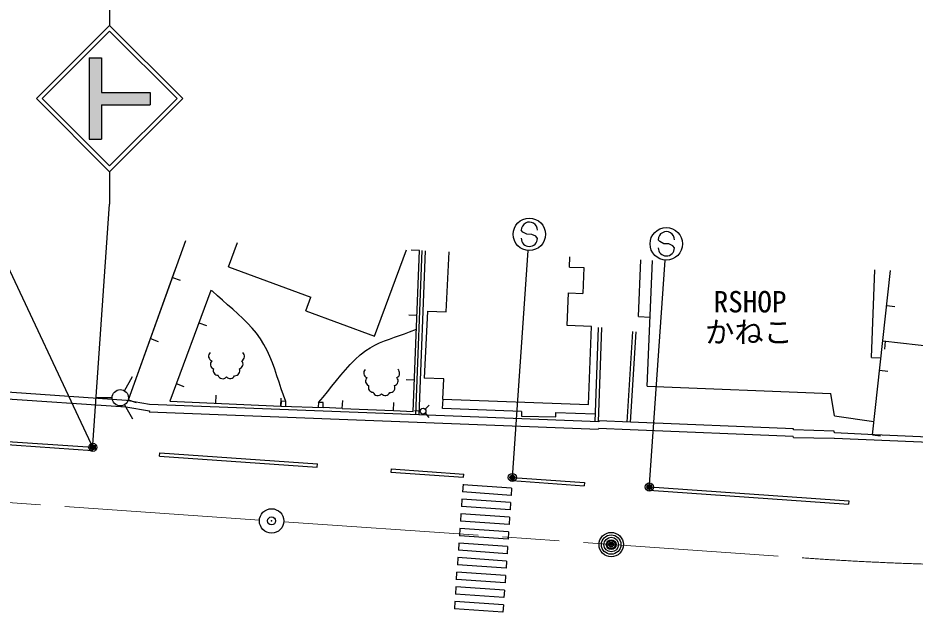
# Model space of a CAD drawing. Units: millimetres, scale not verified. Extents: x 40000 to 680000, y 20000 to 380000.
# Drawn here: x 354667 to 409872, y 282536 to 319106 of the extents above; entities that cross this region are included whole.
import ezdxf
from ezdxf.enums import TextEntityAlignment as Align

# ---------------------------------------------------------------- set-up
doc = ezdxf.new("R2010")
doc.units = ezdxf.units.MM
doc.header["$LTSCALE"] = 1000
doc.header["$PDMODE"] = 32
doc.header["$PDSIZE"] = 500
doc.linetypes.add('CHAIN', pattern=[18.5, 12, -1.5, 3.5, -1.5])
for name, color, linetype, lineweight in [('S-BGD', 7, 'Continuous', 25), ('S-BMK', 2, 'CHAIN', 13), ('S-BMK-SRVR', 3, 'Continuous', 25), ('S-STR-STRC', 7, 'Continuous', 25)]:
    doc.layers.add(name, color=color, linetype=linetype, lineweight=lineweight)
doc.styles.add('ＭＳ ゴシック', font='')
doc.styles.get('ＭＳ ゴシック').set_extended_font_data('MS Gothic')

msp = doc.modelspace()

# ---------------------------------------------------------------- hatches: boundary and pattern name
at = {"layer": 'S-STR-STRC'}
msp.add_hatch(color=256, dxfattribs=at).paths.add_polyline_path([(359060, 316641), (359810, 316641), (359810, 314516), (362810, 314516), (362810, 313766), (359810, 313766), (359810, 311641), (359060, 311641)])

# ---------------------------------------------------------------- linework, layer by layer
at = {"layer": 'S-BGD'}
for p, q in [((361471, 295601), (364995, 305411)), ((367630, 303788), (368180, 305275)), ((376605, 299512), (378570, 304831)), ((379373, 304796), (378874, 304816)), ((378987, 294885), (379373, 304796)), ((379523, 304790), (379129, 294687)), ((379723, 304781), (379329, 294679)), ((381027, 301009), (381204, 304718)), ((388599, 303775), (388623, 304401)), ((392861, 300726), (393000, 304213)), ((393397, 296439), (393706, 304183)), ((367630, 303788), (372696, 301916)), ((388599, 303775), (389499, 303741)), ((389499, 303741), (389437, 302142)), ((361471, 295601), (364347, 303607)), ((364176, 303130), (364646, 302961)), ((407184, 298209), (407396, 303598)), ((407254, 293446), (408365, 303556)), ((366527, 302336), (364006, 295514)), ((366639, 302294), (366527, 302336)), ((388461, 300178), (388538, 302177)), ((388538, 302177), (389437, 302142)), ((372384, 301072), (372696, 301916)), ((372384, 301072), (376605, 299512)), ((379871, 301062), (379674, 296937)), ((379871, 301062), (381027, 301009)), ((408128, 301398), (408625, 301344)), ((365792, 300348), (366261, 300175)), ((379217, 300799), (378718, 300819)), ((392861, 300726), (393567, 300698)), ((389960, 300120), (388461, 300178)), ((389776, 295304), (389960, 300120)), ((390369, 300057), (390174, 294254)), ((390569, 300050), (390373, 294246)), ((392492, 299806), (392146, 294223)), ((392692, 299793), (392346, 294215)), ((362823, 299366), (363294, 299197)), ((407889, 299223), (411288, 298849)), ((408038, 299207), (407983, 298710)), ((407184, 298209), (407775, 298186)), ((361214, 296160), (361714, 297026)), ((407691, 297422), (408188, 297368)), ((361353, 295558), (343797, 296774)), ((364406, 296596), (364875, 296423)), ((379061, 296802), (378562, 296822)), ((380870, 296883), (379674, 296937)), ((380823, 295645), (380870, 296883)), ((343769, 296375), (361305, 295160)), ((393397, 296439), (404695, 295989)), ((404922, 294606), (404695, 295989)), ((360464, 295727), (359464, 295727)), ((362769, 295319), (361353, 295558)), ((361471, 295601), (361942, 295432)), ((364006, 295514), (370846, 295212)), ((366850, 295388), (366872, 295888)), ((370846, 295212), (370869, 295711)), ((370856, 295511), (370846, 295212)), ((371156, 295502), (370856, 295511)), ((371146, 295202), (371156, 295502)), ((373155, 295439), (373145, 295139)), ((373455, 295430), (373155, 295439)), ((373445, 295130), (373455, 295430)), ((374625, 295059), (374655, 295558)), ((377784, 294935), (377805, 295434)), ((380801, 295059), (380824, 295646)), ((380823, 295645), (389776, 295304)), ((361214, 295294), (361714, 294427)), ((361305, 295160), (362753, 294916)), ((362753, 294916), (362751, 294869)), ((362751, 294869), (390398, 293795)), ((379327, 294679), (362769, 295319)), ((370846, 295212), (373440, 295130)), ((374625, 295059), (373440, 295130)), ((374625, 295059), (377784, 294935)), ((377784, 294935), (378987, 294885)), ((379419, 294906), (379065, 294915)), ((379724, 295024), (379980, 295267)), ((385656, 294874), (380801, 295059)), ((385658, 294873), (385651, 294603)), ((387770, 294548), (387777, 294818)), ((387777, 294818), (390190, 294731)), ((390415, 294245), (379327, 294679)), ((379717, 294774), (379961, 294517)), ((385651, 294603), (387770, 294548)), ((390420, 294312), (390415, 294245)), ((392360, 294215), (390420, 294312)), ((404922, 294606), (407345, 294274)), ((390398, 293863), (392340, 293765)), ((392340, 293765), (402375, 293357)), ((402393, 293807), (392360, 294215)), ((402400, 293743), (402393, 293807)), ((404904, 293668), (402400, 293743)), ((349043, 293186), (359259, 292477)), ((349057, 293385), (359273, 292677)), ((402394, 293284), (402375, 293357)), ((402394, 293284), (404892, 293245)), ((404905, 293210), (404892, 293245)), ((404919, 293560), (404904, 293668)), ((407370, 293441), (404919, 293560)), ((407254, 293446), (407751, 293392)), ((418544, 292985), (407370, 293441)), ((359259, 292477), (359273, 292677)), ((363379, 292136), (363393, 292335)), ((363379, 292136), (373090, 291459)), ((363393, 292335), (373104, 291659)), ((373090, 291459), (373104, 291659)), ((377635, 291343), (377621, 291143)), ((377621, 291143), (382085, 290832)), ((377635, 291343), (382099, 291032)), ((382085, 290832), (382099, 291032)), ((382055, 290408), (382022, 289927)), ((385092, 290823), (385078, 290624)), ((385078, 290624), (389517, 290314)), ((385092, 290823), (389531, 290514)), ((389531, 290514), (389517, 290314)), ((385015, 289719), (382022, 289927)), ((385046, 290168), (382053, 290376)), ((385046, 290168), (385015, 289719)), ((393521, 290236), (393507, 290036)), ((393507, 290036), (405781, 289181)), ((393521, 290236), (403192, 289562)), ((381991, 289479), (381959, 289030)), ((384983, 289270), (381991, 289479)), ((403192, 289562), (405795, 289380)), ((405795, 289380), (405781, 289181)), ((384952, 288821), (381959, 289030)), ((384983, 289270), (384952, 288821)), ((381928, 288581), (381897, 288132)), ((384921, 288372), (381928, 288581)), ((384921, 288372), (384889, 287923)), ((381865, 287683), (381834, 287234)), ((384858, 287474), (381865, 287683)), ((384889, 287923), (381897, 288132)), ((384827, 287025), (381834, 287234)), ((384858, 287474), (384827, 287025)), ((381803, 286785), (381772, 286336)), ((384796, 286576), (381803, 286785)), ((384796, 286576), (384764, 286128)), ((384764, 286128), (381772, 286336)), ((381740, 285887), (381709, 285438)), ((384702, 285230), (381709, 285438)), ((384733, 285679), (381740, 285887)), ((384733, 285679), (384702, 285230)), ((381645, 284523), (381678, 284989)), ((384670, 284781), (381678, 284989)), ((384639, 284332), (381646, 284540)), ((384670, 284781), (384639, 284332)), ((381615, 284092), (381584, 283643)), ((384608, 283883), (381615, 284092)), ((384608, 283883), (384577, 283434)), ((384577, 283434), (381584, 283643)), ((381553, 283194), (381521, 282745)), ((384514, 282536), (381521, 282745)), ((384545, 282985), (381553, 283194)), ((384545, 282985), (384514, 282536))]:
    msp.add_line(p, q, dxfattribs=at)
for points in [[(371156, 295502), (371006, 295891), (370866, 296286), (370733, 296684), (370601, 297082), (370466, 297479), (370323, 297872), (370169, 298259), (369998, 298637), (369807, 299005), (369591, 299359), (369348, 299695), (369083, 300014), (368800, 300317), (368503, 300609), (368196, 300893), (367882, 301171), (367565, 301447), (367250, 301724), (366940, 302005), (366639, 302294)], [(373155, 295439), (373441, 295764), (373719, 296099), (373992, 296439), (374263, 296781), (374538, 297119), (374818, 297451), (375108, 297772), (375411, 298078), (375731, 298364), (376072, 298627), (376344, 298804), (376627, 298960), (376920, 299099), (377220, 299225), (377525, 299342), (377834, 299452), (378144, 299560), (378454, 299669), (378760, 299783), (379184, 299955)], [(422996, 292459), (418530, 292635), (404905, 293210)]]:
    msp.add_lwpolyline(points, dxfattribs=at)
for centre, radius in [((360964, 295727), 500), ((379596, 294902), 177)]:
    msp.add_circle(centre, radius, dxfattribs=at)
for centre, start, end in [((366697, 298286), 131.6965, 250.3117), ((368312, 298274), 295.5816, 51.8362), ((366809, 297793), 135.4217, 248.9788), ((368218, 297803), 284.4761, 41.842), ((366983, 297408), 159.4472, 269.0234), ((367263, 297198), 197.5636, 321.1495), ((367722, 297209), 221.4806, 335.9243), ((368021, 297385), 265.1162, 25.1923), ((376243, 297248), 131.6965, 250.3117), ((377858, 297236), 295.5816, 51.8362), ((376356, 296755), 135.4217, 248.9788), ((376529, 296369), 159.4472, 269.0234), ((377568, 296347), 265.1162, 25.1923), ((377764, 296765), 284.4761, 41.842), ((376810, 296160), 197.5636, 321.1495), ((377268, 296170), 221.4806, 335.9243)]:
    msp.add_arc(centre, 300, start, end, dxfattribs=at)
at = {"layer": 'S-BMK'}
for p, q in [((369527, 288199), (271265, 295046)), ((371023, 288095), (402935, 285871))]:
    msp.add_line(p, q, dxfattribs=at)
msp.add_arc((416838, 485387), 200000, 266.01373, 273.3699, dxfattribs=at)
at = {"layer": 'S-BMK-SRVR'}
for centre, radius in [((370275, 288147), 750), ((391174, 286690), 750), ((391174, 286690), 600), ((391174, 286690), 450), ((391174, 286690), 300), ((391174, 286690), 150), ((391174, 286690), 100)]:
    msp.add_circle(centre, radius, dxfattribs=at)
for p in [(370275, 288147), (391174, 286690)]:
    msp.add_point(p, dxfattribs=at)
at = {"layer": 'S-STR-STRC'}
for p, q in [((360310, 330141), (360310, 318641)), ((355810, 314141), (360310, 318641)), ((364810, 314141), (360310, 318641)), ((356164, 314141), (360310, 318287)), ((364456, 314141), (360310, 318287)), ((359060, 316641), (359060, 311641)), ((359060, 316641), (359810, 316641)), ((359810, 316641), (359810, 314516)), ((355810, 314141), (360310, 309641)), ((356164, 314141), (360310, 309994)), ((359810, 314516), (362810, 314516)), ((360310, 309641), (364810, 314141)), ((360310, 309994), (364456, 314141)), ((362810, 314516), (362810, 313766)), ((359810, 313766), (362810, 313766)), ((359810, 313766), (359810, 311641)), ((359060, 311641), (359810, 311641)), ((360310, 309641), (360310, 307641)), ((359283, 292826), (360310, 307641)), ((385739, 305927), (385640, 306045)), ((385984, 305788), (385739, 305927)), ((386285, 305786), (385984, 305788)), ((386530, 305674), (386285, 305786)), ((386636, 305538), (386530, 305674)), ((394169, 305340), (394069, 305458)), ((394414, 305201), (394169, 305340)), ((359336, 292541), (353388, 305214)), ((385092, 290823), (386065, 304789)), ((394714, 305198), (394414, 305201)), ((394960, 305087), (394714, 305198)), ((395066, 304950), (394960, 305087)), ((393532, 290385), (394495, 304202))]:
    msp.add_line(p, q, dxfattribs=at)
for centre, radius in [((386135, 305787), 1000), ((394564, 305200), 1000), ((359273, 292677), 150), ((359273, 292677), 120), ((359273, 292677), 90), ((359273, 292677), 60), ((359273, 292677), 30), ((385092, 290823), 150), ((385092, 290823), 120), ((385092, 290823), 90), ((385092, 290823), 60), ((385092, 290823), 30), ((393521, 290236), 150), ((393521, 290236), 120), ((393521, 290236), 90), ((393521, 290236), 60), ((393521, 290236), 30)]:
    msp.add_circle(centre, radius, dxfattribs=at)
for centre, start, end in [((386140, 306042), 359.5549, 179.5549), ((394569, 305454), 359.5549, 179.5549), ((386136, 305542), 179.5549, 359.5549), ((394566, 304954), 179.5549, 359.5549)]:
    msp.add_arc(centre, 500, start, end, dxfattribs=at)
for p in [(359273, 292677), (385092, 290823), (393521, 290236)]:
    msp.add_point(p, dxfattribs=at)

# ---------------------------------------------------------------- texts
at = {"layer": 'S-BGD', "style": 'ＭＳ ゴシック'}
msp.add_text('RSHOP', height=1320, dxfattribs=at).set_placement((399719, 300583), align=Align.BOTTOM_CENTER)
msp.add_text('かねこ', height=1320, dxfattribs=at).set_placement((399653, 300434), align=Align.TOP_CENTER)

doc.saveas('drawing.dxf')
